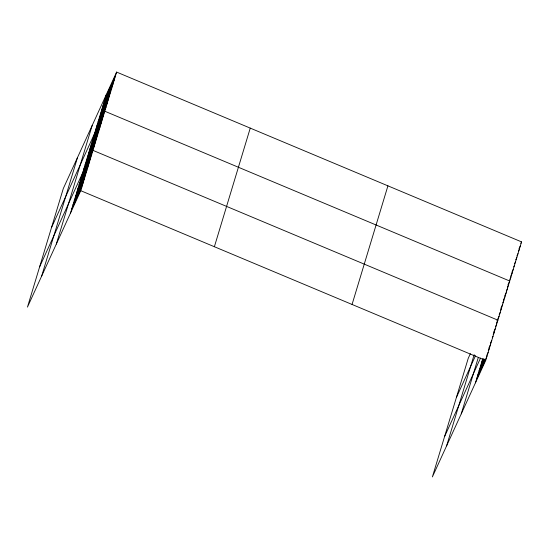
<?xml version="1.0" encoding="UTF-8"?>
<svg xmlns="http://www.w3.org/2000/svg" width="549" height="549" viewBox="0 0 549 549"><rect width="100%" height="100%" fill="white"/><g stroke="black" fill="none" stroke-linecap="round" stroke-linejoin="round"><path stroke-width="0.82" d="M41.662 276.078L77.526 157.46M56.307 244.092L92.17 125.481M70.519 213.046L106.382 94.435M116.621 72.077L63.313 188.506L27.45 307.117L80.758 190.695L116.621 72.077L521.55 241.883L485.687 360.494L432.379 476.923L468.242 358.305L470.376 353.652M214.385 246.727L250.248 128.116M352.06 304.462L387.923 185.843M446.598 445.877L474.171 354.661M461.235 413.891L478.165 357.907M475.455 382.845L482.77 358.648M105.202 98.346L115.434 75.995M104.015 102.265L114.254 79.907M102.835 106.177L113.067 83.819M101.647 110.088L111.886 87.737M100.467 114.007L110.699 91.649M99.28 117.918L109.519 95.567M98.099 121.83L108.331 99.479M96.919 125.748L107.151 103.39M95.732 129.66L105.964 107.309M51.476 227.65L104.784 111.221L509.712 281.019L507.949 284.876M93.364 137.49L103.603 115.139M92.184 141.402L102.416 119.051M90.997 145.32L101.236 122.962M89.816 149.232L100.048 126.881M88.629 153.15L98.868 130.792M87.449 157.062L97.681 134.704M86.262 160.974L96.5 138.623M85.081 164.892L95.313 142.534M83.894 168.804L94.133 146.453M39.645 266.793L92.946 150.364L497.881 320.163L496.468 323.251M81.492 176.751L91.731 154.399M80.278 180.786L90.51 158.428M79.056 184.814L89.288 162.463M77.834 188.849L88.073 166.498M76.62 192.884L86.852 170.526M75.398 196.913L85.63 174.561M74.177 200.948L84.416 178.597M72.962 204.983L83.194 182.625M71.741 209.011L81.973 186.66M520.843 243.42L521.55 241.883M518.956 248.875L520.37 245.794M518.476 251.25L519.182 249.706M516.938 255.937L518.002 253.624M515.758 259.849L516.815 257.536M514.571 263.767L515.635 261.454M513.74 266.91L514.447 265.366M511.853 272.366L513.267 269.278M510.673 276.277L512.08 273.196M509.843 279.42L510.899 277.108M456.411 397.449L475.503 355.745M507.475 287.251L508.532 284.938M506.288 291.162L507.345 288.849M504.751 295.849L506.164 292.768M503.57 299.761L504.984 296.68M502.74 302.904L503.797 300.591M500.853 308.36L502.616 304.51M500.372 310.734L501.429 308.421M499.185 314.646L500.249 312.333M496.948 320.877L499.062 316.251M444.573 436.592L480.54 358.044M495.603 326.511L496.66 324.198M493.675 332.083L495.438 328.233M493.16 334.574L494.224 332.262M492.295 337.841L493.002 336.297M481.548 362.683L483.312 358.826M490.374 343.413L491.78 340.332M480.327 366.718L483.861 359.005M488.802 348.217L490.566 344.36M479.112 370.747L484.403 359.183M488.287 350.708L489.344 348.395M477.891 374.782L484.595 360.137M486.716 355.512L488.123 352.431M476.669 378.817L486.908 356.459M80.758 190.695L485.687 360.494"/></g></svg>
